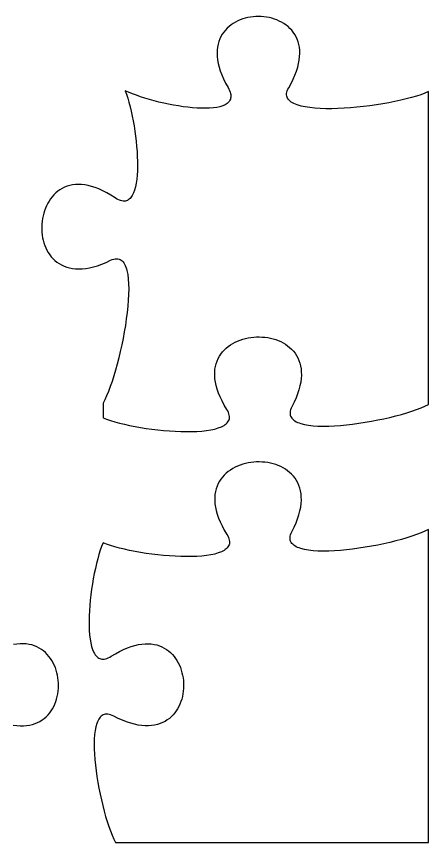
# Model space of a CAD drawing. Header units: millimetres. Extents: x 0.2 to 6.8, y 0.3 to 9.7.
# Drawn here: x 5.483 to 6.799, y 0.301 to 2.941 of the extents above; entities that cross this region are included whole.
import ezdxf

# ---------------------------------------------------------------- set-up
doc = ezdxf.new("R2010")
doc.units = ezdxf.units.MM

msp = doc.modelspace()

# ---------------------------------------------------------------- linework, layer by layer
at = {"flags": 128}
for points in [[(5.75934, 1.658673), (5.770812, 1.654212), (5.783524, 1.649875), (5.797357, 1.645684), (5.812194, 1.641662), (5.827916, 1.63783), (5.844404, 1.63421), (5.861541, 1.630823), (5.879209, 1.627691), (5.897289, 1.624836), (5.915663, 1.622279), (5.934212, 1.620043), (5.952819, 1.618149), (5.971365, 1.616619), (5.989732, 1.615474), (6.007802, 1.614736), (6.025457, 1.614427), (6.042577, 1.614569), (6.059046, 1.615183), (6.074745, 1.616291), (6.089555, 1.617914), (6.103358, 1.620076), (6.116036, 1.622796), (6.127472, 1.626098), (6.137545, 1.630002), (6.142035, 1.632186), (6.14614, 1.63453), (6.149845, 1.637035), (6.153136, 1.639704), (6.155998, 1.642541), (6.158416, 1.645547), (6.160376, 1.648725), (6.161862, 1.652078), (6.16286, 1.65561), (6.163356, 1.659321), (6.163333, 1.663216), (6.162778, 1.667297), (6.161676, 1.671567), (6.160012, 1.676028), (6.15777, 1.680683), (6.154938, 1.685535), (6.146704, 1.699198), (6.139528, 1.712459), (6.133376, 1.725318), (6.128215, 1.737773), (6.12401, 1.749823), (6.120729, 1.761465), (6.118337, 1.772699), (6.116802, 1.783524), (6.11609, 1.793938), (6.116167, 1.80394), (6.117, 1.813528), (6.118554, 1.822701), (6.120798, 1.831458), (6.123697, 1.839796), (6.127217, 1.847716), (6.131325, 1.855216), (6.135988, 1.862293), (6.141172, 1.868947), (6.146844, 1.875177), (6.152969, 1.880981), (6.159515, 1.886358), (6.166447, 1.891306), (6.173733, 1.895824), (6.181339, 1.89991), (6.189231, 1.903564), (6.197376, 1.906784), (6.20574, 1.909568), (6.21429, 1.911915), (6.222992, 1.913825), (6.231813, 1.915294), (6.240718, 1.916323), (6.249675, 1.91691), (6.258651, 1.917052), (6.267611, 1.91675), (6.276521, 1.916002), (6.285349, 1.914806), (6.294062, 1.91316), (6.302624, 1.911064), (6.311003, 1.908517), (6.319166, 1.905516), (6.327078, 1.90206), (6.334707, 1.898149), (6.342019, 1.893781), (6.348979, 1.888953), (6.355555, 1.883666), (6.361714, 1.877917), (6.367421, 1.871706), (6.372643, 1.865031), (6.377346, 1.85789), (6.381498, 1.850282), (6.385064, 1.842206), (6.388011, 1.833661), (6.390305, 1.824644), (6.391913, 1.815155), (6.392802, 1.805193), (6.392937, 1.794756), (6.392286, 1.783842), (6.390815, 1.772451), (6.388489, 1.76058), (6.385277, 1.748229), (6.381143, 1.735396), (6.376055, 1.72208), (6.369979, 1.708279), (6.362882, 1.693993), (6.360481, 1.688928), (6.35871, 1.68411), (6.357553, 1.679534), (6.356993, 1.675196), (6.357014, 1.671094), (6.3576, 1.667221), (6.358734, 1.663576), (6.3604, 1.660153), (6.362582, 1.656948), (6.365263, 1.653959), (6.368428, 1.651179), (6.372059, 1.648607), (6.37614, 1.646237), (6.380656, 1.644066), (6.385589, 1.64209), (6.390924, 1.640305), (6.402732, 1.63729), (6.41595, 1.634991), (6.430447, 1.633376), (6.446093, 1.632412), (6.462757, 1.632067), (6.480308, 1.632311), (6.498615, 1.633111), (6.517549, 1.634436), (6.536978, 1.636252), (6.556772, 1.63853), (6.5768, 1.641236), (6.596932, 1.644339), (6.617036, 1.647807), (6.636983, 1.651609), (6.656642, 1.655712), (6.675882, 1.660085), (6.694573, 1.664695), (6.712583, 1.669511), (6.729783, 1.674502), (6.746041, 1.679635), (6.761227, 1.684878), (6.775211, 1.690199), (6.787862, 1.695568), (6.799049, 1.700951), (6.799049, 2.700951), (6.787607, 2.696064), (6.774646, 2.691257), (6.7603, 2.686557), (6.744707, 2.681989), (6.728001, 2.677581), (6.710319, 2.673356), (6.691795, 2.669343), (6.672567, 2.665566), (6.652769, 2.662051), (6.632538, 2.658825), (6.612008, 2.655914), (6.591316, 2.653343), (6.570598, 2.651138), (6.549989, 2.649326), (6.529626, 2.647932), (6.509643, 2.646982), (6.490176, 2.646503), (6.471362, 2.64652), (6.453335, 2.647059), (6.436233, 2.648147), (6.42019, 2.649809), (6.405342, 2.65207), (6.391825, 2.654958), (6.379775, 2.658498), (6.374343, 2.660521), (6.369328, 2.662716), (6.364747, 2.665088), (6.360618, 2.667638), (6.356958, 2.670371), (6.353783, 2.67329), (6.35111, 2.676398), (6.348957, 2.679698), (6.34734, 2.683194), (6.346277, 2.686888), (6.345783, 2.690785), (6.345877, 2.694886), (6.346576, 2.699196), (6.347895, 2.703718), (6.349853, 2.708455), (6.352465, 2.71341), (6.360191, 2.727372), (6.366895, 2.740893), (6.372611, 2.753973), (6.377371, 2.766612), (6.381209, 2.77881), (6.384157, 2.790567), (6.386247, 2.801883), (6.387514, 2.812757), (6.38799, 2.82319), (6.387707, 2.833181), (6.3867, 2.84273), (6.384999, 2.851837), (6.38264, 2.860503), (6.379654, 2.868726), (6.376074, 2.876508), (6.371933, 2.883847), (6.367265, 2.890744), (6.362101, 2.897198), (6.356476, 2.90321), (6.350421, 2.908779), (6.343971, 2.913905), (6.337157, 2.918589), (6.330012, 2.922829), (6.32257, 2.926627), (6.314863, 2.929981), (6.306925, 2.932892), (6.298788, 2.93536), (6.290484, 2.937384), (6.282048, 2.938964), (6.273512, 2.940101), (6.264909, 2.940794), (6.256271, 2.941043), (6.247632, 2.940848), (6.239024, 2.940209), (6.230481, 2.939126), (6.222035, 2.937599), (6.21372, 2.935627), (6.205567, 2.933211), (6.197611, 2.93035), (6.189883, 2.927044), (6.182418, 2.923293), (6.175247, 2.919098), (6.168404, 2.914457), (6.161921, 2.909372), (6.155832, 2.903841), (6.150169, 2.897865), (6.144966, 2.891443), (6.140254, 2.884576), (6.136068, 2.877263), (6.13244, 2.869504), (6.129403, 2.8613), (6.126989, 2.852649), (6.125232, 2.843553), (6.124165, 2.83401), (6.12382, 2.824021), (6.124231, 2.813585), (6.12543, 2.802704), (6.12745, 2.791375), (6.130325, 2.7796), (6.134086, 2.767378), (6.138767, 2.754709), (6.144401, 2.741594), (6.151021, 2.728031), (6.15866, 2.714021), (6.161326, 2.709049), (6.163507, 2.7043), (6.165212, 2.699769), (6.166454, 2.695453), (6.167245, 2.691348), (6.167596, 2.687452), (6.167518, 2.683762), (6.167023, 2.680273), (6.166123, 2.676982), (6.164829, 2.673886), (6.163152, 2.670983), (6.161105, 2.668267), (6.158699, 2.665737), (6.155944, 2.663388), (6.152854, 2.661218), (6.149439, 2.659223), (6.141681, 2.655745), (6.132763, 2.652927), (6.122778, 2.650742), (6.111818, 2.649165), (6.099974, 2.648168), (6.08734, 2.647724), (6.074008, 2.647807), (6.06007, 2.64839), (6.045618, 2.649447), (6.030745, 2.650951), (6.015544, 2.652875), (6.000105, 2.655192), (5.984523, 2.657876), (5.968889, 2.6609), (5.953296, 2.664238), (5.937836, 2.667862), (5.922601, 2.671747), (5.907683, 2.675865), (5.893176, 2.680189), (5.879171, 2.684694), (5.86576, 2.689352), (5.853037, 2.694137), (5.841093, 2.699021), (5.830021, 2.703979), (5.834155, 2.692528), (5.838162, 2.680128), (5.842022, 2.666879), (5.845714, 2.652881), (5.849219, 2.638234), (5.852514, 2.623037), (5.855581, 2.60739), (5.858397, 2.591393), (5.860944, 2.575145), (5.8632, 2.558747), (5.865145, 2.542297), (5.866758, 2.525896), (5.868018, 2.509643), (5.868906, 2.493638), (5.8694, 2.477981), (5.869481, 2.462771), (5.869127, 2.448108), (5.868319, 2.434091), (5.867035, 2.420822), (5.865255, 2.408398), (5.862958, 2.39692), (5.860125, 2.386488), (5.856734, 2.377201), (5.852765, 2.369159), (5.850558, 2.365636), (5.848198, 2.362461), (5.845683, 2.359648), (5.843011, 2.357208), (5.840179, 2.355154), (5.837185, 2.353499), (5.834026, 2.352255), (5.830699, 2.351434), (5.827202, 2.351049), (5.823532, 2.351112), (5.819687, 2.351636), (5.815664, 2.352633), (5.811461, 2.354116), (5.807075, 2.356097), (5.802503, 2.358589), (5.797743, 2.361604), (5.784334, 2.37025), (5.771295, 2.377838), (5.758628, 2.384402), (5.746336, 2.389973), (5.734422, 2.394586), (5.722887, 2.398274), (5.711734, 2.401069), (5.700966, 2.403005), (5.690584, 2.404115), (5.680591, 2.404431), (5.67099, 2.403988), (5.661782, 2.402818), (5.65297, 2.400954), (5.644557, 2.39843), (5.636544, 2.395278), (5.628934, 2.391532), (5.62173, 2.387225), (5.614934, 2.382389), (5.608547, 2.377059), (5.602573, 2.371267), (5.597014, 2.365046), (5.591872, 2.358429), (5.587149, 2.35145), (5.582848, 2.344141), (5.578972, 2.336536), (5.575522, 2.328668), (5.5725, 2.32057), (5.56991, 2.312275), (5.567753, 2.303816), (5.566033, 2.295227), (5.56475, 2.28654), (5.563908, 2.277788), (5.563509, 2.269005), (5.563555, 2.260224), (5.564049, 2.251478), (5.564993, 2.242799), (5.566389, 2.234222), (5.568239, 2.225779), (5.570547, 2.217504), (5.573314, 2.209428), (5.576542, 2.201587), (5.580235, 2.194012), (5.584393, 2.186737), (5.589021, 2.179795), (5.594119, 2.173219), (5.599691, 2.167042), (5.605739, 2.161297), (5.612265, 2.156018), (5.619271, 2.151237), (5.62676, 2.146988), (5.634734, 2.143304), (5.643195, 2.140218), (5.652146, 2.137762), (5.661589, 2.135971), (5.671527, 2.134876), (5.681962, 2.134513), (5.692895, 2.134912), (5.70433, 2.136108), (5.71627, 2.138134), (5.728715, 2.141023), (5.741668, 2.144808), (5.755133, 2.149521), (5.769111, 2.155197), (5.783604, 2.161868), (5.788736, 2.164101), (5.793596, 2.165682), (5.79819, 2.166628), (5.802522, 2.166957), (5.806597, 2.166685), (5.810418, 2.16583), (5.813992, 2.164409), (5.817323, 2.16244), (5.820415, 2.159938), (5.823273, 2.156922), (5.825902, 2.153408), (5.828306, 2.149414), (5.83049, 2.144957), (5.832458, 2.140054), (5.834216, 2.134722), (5.835768, 2.128978), (5.838273, 2.116325), (5.840009, 2.10223), (5.841014, 2.086831), (5.841326, 2.070266), (5.840982, 2.052672), (5.840018, 2.034185), (5.838473, 2.014944), (5.836384, 1.995085), (5.833787, 1.974746), (5.830721, 1.954063), (5.827222, 1.933174), (5.823327, 1.912217), (5.819075, 1.891328), (5.814502, 1.870645), (5.809646, 1.850304), (5.804544, 1.830444), (5.799233, 1.811201), (5.79375, 1.792713), (5.788133, 1.775116), (5.782419, 1.758549), (5.776646, 1.743147), (5.77085, 1.729049), (5.765069, 1.716392), (5.75934, 1.705312), (5.75934, 1.658673)], [(5.799049, 0.301427), (6.799049, 0.301427), (6.799049, 1.301427), (6.787862, 1.296044), (6.775211, 1.290675), (6.761227, 1.285353), (6.746041, 1.28011), (6.729783, 1.274978), (6.712583, 1.269987), (6.694573, 1.265171), (6.675882, 1.26056), (6.656642, 1.256188), (6.636983, 1.252085), (6.617036, 1.248283), (6.596932, 1.244815), (6.5768, 1.241712), (6.556772, 1.239005), (6.536978, 1.236728), (6.517549, 1.234911), (6.498615, 1.233587), (6.480308, 1.232787), (6.462757, 1.232543), (6.446093, 1.232887), (6.430447, 1.233851), (6.41595, 1.235467), (6.402732, 1.237766), (6.390924, 1.24078), (6.385589, 1.242566), (6.380656, 1.244542), (6.37614, 1.246713), (6.372059, 1.249083), (6.368428, 1.251655), (6.365263, 1.254434), (6.362582, 1.257424), (6.3604, 1.260628), (6.358734, 1.264051), (6.3576, 1.267697), (6.357014, 1.271569), (6.356993, 1.275672), (6.357553, 1.280009), (6.35871, 1.284585), (6.360481, 1.289404), (6.362882, 1.294469), (6.369979, 1.308755), (6.376055, 1.322556), (6.381143, 1.335872), (6.385277, 1.348705), (6.388489, 1.361056), (6.390815, 1.372926), (6.392286, 1.384318), (6.392937, 1.395231), (6.392802, 1.405669), (6.391913, 1.415631), (6.390305, 1.42512), (6.388011, 1.434136), (6.385064, 1.442682), (6.381498, 1.450758), (6.377346, 1.458365), (6.372643, 1.465506), (6.367421, 1.472182), (6.361714, 1.478393), (6.355555, 1.484142), (6.348979, 1.489429), (6.342019, 1.494256), (6.334707, 1.498625), (6.327078, 1.502536), (6.319166, 1.505991), (6.311003, 1.508992), (6.302624, 1.51154), (6.294062, 1.513636), (6.285349, 1.515281), (6.276521, 1.516477), (6.267611, 1.517226), (6.258651, 1.517528), (6.249675, 1.517385), (6.240718, 1.516799), (6.231813, 1.51577), (6.222992, 1.5143), (6.21429, 1.512391), (6.20574, 1.510044), (6.197376, 1.507259), (6.189231, 1.50404), (6.181339, 1.500386), (6.173733, 1.496299), (6.166447, 1.491781), (6.159515, 1.486833), (6.152969, 1.481457), (6.146844, 1.475653), (6.141172, 1.469423), (6.135988, 1.462769), (6.131325, 1.455691), (6.127217, 1.448192), (6.123697, 1.440272), (6.120798, 1.431933), (6.118554, 1.423177), (6.117, 1.414004), (6.116167, 1.404416), (6.11609, 1.394414), (6.116802, 1.384), (6.118337, 1.373175), (6.120729, 1.361941), (6.12401, 1.350298), (6.128215, 1.338249), (6.133376, 1.325794), (6.139528, 1.312935), (6.146704, 1.299673), (6.154938, 1.28601), (6.15777, 1.281158), (6.160012, 1.276503), (6.161676, 1.272042), (6.162778, 1.267773), (6.163333, 1.263692), (6.163356, 1.259797), (6.16286, 1.256085), (6.161862, 1.252554), (6.160376, 1.249201), (6.158416, 1.246022), (6.155998, 1.243016), (6.153136, 1.24018), (6.149845, 1.237511), (6.14614, 1.235006), (6.142035, 1.232662), (6.137545, 1.230477), (6.127472, 1.226573), (6.116036, 1.223272), (6.103358, 1.220551), (6.089555, 1.21839), (6.074745, 1.216766), (6.059046, 1.215658), (6.042577, 1.215044), (6.025457, 1.214903), (6.007802, 1.215211), (5.989732, 1.215949), (5.971365, 1.217094), (5.952819, 1.218625), (5.934212, 1.220519), (5.915663, 1.222755), (5.897289, 1.225311), (5.879209, 1.228166), (5.861541, 1.231298), (5.844404, 1.234685), (5.827916, 1.238306), (5.812194, 1.242138), (5.797357, 1.24616), (5.783524, 1.25035), (5.770812, 1.254687), (5.75934, 1.259149), (5.754884, 1.247768), (5.750548, 1.235329), (5.746354, 1.221937), (5.742324, 1.207699), (5.738481, 1.192722), (5.734846, 1.177111), (5.731441, 1.160972), (5.728288, 1.144412), (5.725409, 1.127536), (5.722827, 1.110452), (5.720563, 1.093264), (5.718639, 1.07608), (5.717077, 1.059006), (5.715899, 1.042146), (5.715128, 1.025609), (5.714785, 1.0095), (5.714892, 0.993925), (5.715471, 0.978989), (5.716544, 0.964801), (5.718134, 0.951465), (5.720262, 0.939088), (5.72295, 0.927775), (5.72622, 0.917634), (5.730094, 0.90877), (5.732265, 0.90485), (5.734595, 0.90129), (5.737087, 0.898101), (5.739744, 0.895299), (5.742568, 0.892895), (5.745562, 0.890904), (5.74873, 0.889338), (5.752073, 0.88821), (5.755595, 0.887535), (5.759299, 0.887325), (5.763186, 0.887594), (5.76726, 0.888354), (5.771524, 0.88962), (5.77598, 0.891404), (5.780631, 0.893719), (5.785479, 0.89658), (5.799136, 0.904837), (5.812391, 0.912059), (5.825243, 0.918279), (5.837691, 0.923531), (5.849733, 0.927846), (5.861368, 0.931258), (5.872595, 0.933799), (5.883412, 0.935502), (5.893818, 0.9364), (5.903812, 0.936526), (5.913392, 0.935912), (5.922557, 0.934591), (5.931306, 0.932596), (5.939637, 0.92996), (5.947548, 0.926716), (5.955039, 0.922895), (5.962108, 0.918532), (5.968754, 0.913659), (5.974975, 0.908309), (5.98077, 0.902514), (5.986138, 0.896307), (5.991077, 0.889721), (5.995586, 0.882789), (5.999664, 0.875544), (6.003309, 0.868018), (6.00652, 0.860244), (6.009295, 0.852255), (6.011634, 0.844083), (6.013534, 0.835763), (6.014995, 0.827325), (6.016015, 0.818803), (6.016592, 0.810231), (6.016726, 0.80164), (6.016415, 0.793063), (6.015658, 0.784533), (6.014452, 0.776084), (6.012798, 0.767747), (6.010694, 0.759555), (6.008137, 0.751542), (6.005128, 0.74374), (6.001664, 0.736182), (5.997744, 0.7289), (5.993366, 0.721928), (5.988531, 0.715298), (5.983235, 0.709043), (5.977478, 0.703195), (5.971259, 0.697789), (5.964575, 0.692855), (5.957426, 0.688428), (5.94981, 0.684539), (5.941727, 0.681222), (5.933173, 0.67851), (5.924149, 0.676435), (5.914653, 0.675029), (5.904683, 0.674327), (5.894239, 0.67436), (5.883318, 0.675161), (5.87192, 0.676764), (5.860042, 0.6792), (5.847685, 0.682503), (5.834845, 0.686706), (5.821523, 0.691841), (5.807716, 0.69794), (5.793424, 0.705038), (5.788356, 0.707459), (5.783533, 0.709296), (5.77895, 0.710564), (5.774604, 0.711278), (5.770492, 0.711453), (5.766608, 0.711104), (5.762949, 0.710246), (5.759511, 0.708892), (5.75629, 0.707059), (5.753283, 0.704761), (5.750485, 0.702013), (5.747892, 0.69883), (5.745501, 0.695226), (5.743308, 0.691217), (5.741308, 0.686816), (5.739498, 0.68204), (5.736432, 0.671419), (5.734078, 0.659473), (5.732404, 0.646319), (5.73138, 0.632077), (5.730975, 0.616865), (5.731156, 0.600802), (5.731892, 0.584006), (5.733153, 0.566597), (5.734906, 0.548693), (5.737122, 0.530412), (5.739767, 0.511874), (5.742811, 0.493197), (5.746223, 0.474499), (5.74997, 0.4559), (5.754023, 0.437518), (5.75835, 0.419472), (5.762918, 0.40188), (5.767697, 0.384861), (5.772657, 0.368533), (5.777764, 0.353016), (5.782988, 0.338429), (5.788298, 0.324889), (5.793662, 0.312515), (5.799049, 0.301427)], [(5.472395, 0.676764), (5.483794, 0.675161), (5.494715, 0.67436), (5.505159, 0.674327), (5.515129, 0.675029), (5.524625, 0.676435), (5.533649, 0.67851), (5.542202, 0.681222), (5.550286, 0.684539), (5.557902, 0.688428), (5.565051, 0.692855), (5.571734, 0.697789), (5.577954, 0.703195), (5.583711, 0.709043), (5.589006, 0.715298), (5.593842, 0.721928), (5.598219, 0.7289), (5.602139, 0.736182), (5.605603, 0.74374), (5.608613, 0.751542), (5.611169, 0.759555), (5.613274, 0.767747), (5.614928, 0.776084), (5.616133, 0.784533), (5.616891, 0.793063), (5.617202, 0.80164), (5.617068, 0.810231), (5.61649, 0.818803), (5.61547, 0.827325), (5.61401, 0.835763), (5.612109, 0.844083), (5.609771, 0.852255), (5.606996, 0.860244), (5.603785, 0.868018), (5.60014, 0.875544), (5.596062, 0.882789), (5.591553, 0.889721), (5.586614, 0.896307), (5.581246, 0.902514), (5.575451, 0.908309), (5.569229, 0.913659), (5.562584, 0.918532), (5.555515, 0.922895), (5.548024, 0.926716), (5.540112, 0.92996), (5.531781, 0.932596), (5.523033, 0.934591), (5.513868, 0.935912), (5.504288, 0.936526), (5.494294, 0.9364), (5.483888, 0.935502), (5.473071, 0.933799)]]:
    msp.add_lwpolyline(points, dxfattribs=at)

doc.saveas('drawing.dxf')
